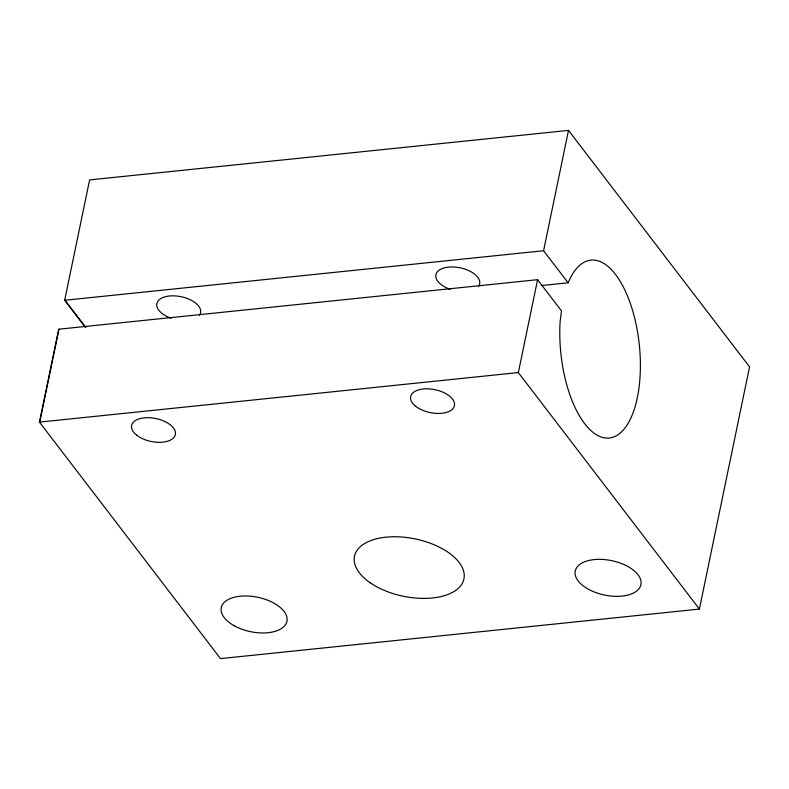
<?xml version="1.0" encoding="UTF-8"?>
<svg xmlns="http://www.w3.org/2000/svg" width="789" height="789" viewBox="0 0 789 789"><rect width="100%" height="100%" fill="white"/><g stroke="black" fill="none" stroke-linecap="round" stroke-linejoin="round"><path stroke-width="1.18" d="M568.504 130.382L749.55 366.885L699.389 609.078L220.496 658.618L39.45 422.115L58.682 329.22L537.585 279.681L561.502 310.915L560.131 321.399A89.413 39.45 84.1 0 0 608.802 438.063A89.413 39.45 84.1 0 0 634.1 315.886A89.413 39.45 84.1 0 0 568.129 282.797L543.582 250.734L568.504 130.382L89.611 179.922L64.678 300.274L85.508 327.474M39.756 422.085L58.997 329.191M699.389 609.078L518.353 372.576L537.585 279.681M64.678 300.274L543.582 250.734M541.205 285.579L568.129 282.797M39.45 422.115L518.353 372.576M64.994 300.244L85.814 327.445M450.243 289.346A22.358 11.717 11.7 0 1 437.086 272.156A22.358 11.717 11.7 0 1 465.303 269.236A22.358 11.717 11.7 0 1 478.469 286.427M171.193 318.214A22.358 11.717 11.7 0 1 158.037 301.023A22.358 11.717 11.7 0 1 186.253 298.104A22.358 11.717 11.7 0 1 199.42 315.294M585.596 587.558A33.532 17.565 11.7 0 0 640.283 586.621A33.532 17.565 11.7 0 0 598.417 559.352A33.532 17.565 11.7 0 0 585.596 587.558M234.225 625.756A33.532 17.565 11.7 0 0 286.89 621.515A33.532 17.565 11.7 0 0 241.207 596.129A33.532 17.565 11.7 0 0 234.225 625.756M370.248 582.795A55.881 29.282 11.7 0 0 462.364 583.199A55.881 29.282 11.7 0 0 395.023 536.747A55.881 29.282 11.7 0 0 370.248 582.795M415.675 406.276A22.358 11.717 11.7 0 0 453.231 408.268A22.358 11.717 11.7 0 0 428.713 388.859A22.358 11.717 11.7 0 0 415.675 406.276M136.625 435.143A22.358 11.717 11.7 0 0 174.182 437.136A22.358 11.717 11.7 0 0 149.663 417.726A22.358 11.717 11.7 0 0 136.625 435.143"/></g></svg>
